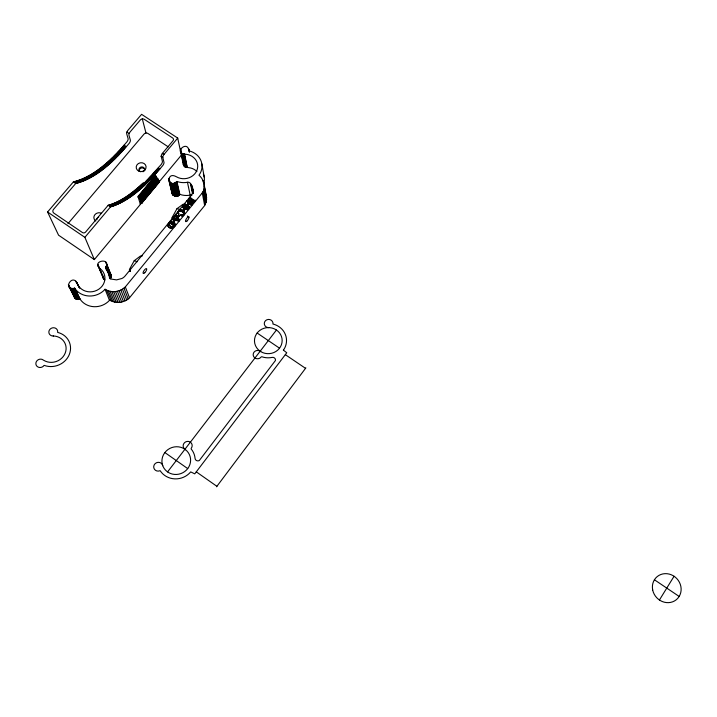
<?xml version="1.0" encoding="UTF-8"?>
<svg xmlns="http://www.w3.org/2000/svg" width="717" height="717" viewBox="0 0 717 717"><rect width="100%" height="100%" fill="white"/><g stroke="black" fill="none" stroke-linecap="round" stroke-linejoin="round"><path stroke-width="1.08" d="M105.462 267.665L105.704 267.943A18.75 17.047 -14.8 0 1 109.378 276.896A2.841 2.59 -13.5 0 0 111.252 279.092L116.575 279.881L121.845 278.51A9.59 8.738 -13 0 0 125.161 275.911L191.018 195.705A9.321 8.407 -6.2 0 0 192.855 191.296L192.308 186.841L190.247 183.247A2.751 2.483 -5.8 0 0 187.46 182.27A18.006 16.133 -5.6 0 1 177.251 181.562L176.902 181.437C167.948 189.88 165.609 170.763 176.364 176.749A13.686 12.261 -5.6 0 0 196.834 170.538A13.686 12.261 -5.6 0 0 185.748 154.236C172.492 153.555 187.549 139.259 188.965 150.848A18.006 16.133 -5.6 0 1 198.968 175.208C203.574 178.99 206.523 187.182 202.284 192.9L125.323 286.925C120.089 292.097 111.314 293.226 105.058 289.247L104.816 289.534A18.75 17.047 -14.8 0 1 74.702 288.243C61.617 290.833 72.695 272.012 77.597 284.165A14.25 12.96 -14.8 0 0 98.928 289.13A14.25 12.96 -14.8 0 0 100.129 268.624C90.665 260.656 112.112 257.116 105.462 267.665L106.725 270.739M105.82 267.28L110.436 278.546L111.359 275.973L110.346 273.509M183.758 206.084L184.332 205.187L186.259 205.277C184.511 200.599 180.514 209.857 185.775 208.082C190.892 206.003 184.735 209.212 183.14 207.186M174.016 217.206L173.998 218.237L175.477 218.757L176.669 217.314L175.719 216.149L174.625 216.274L175.907 214.383L179.393 220.029L178.775 221.078L171.928 219.554L173.738 217.027L173.899 217.798M177.726 213.146C178.336 205.591 189.512 212.841 182.172 216.229L180.89 215.423L180.98 214.822L182.674 214.992L183.677 213.558M184.69 208.961L184.852 209.481C182.593 206.496 183.686 212.599 184.798 209.221M187.469 204.605L188.087 203.52L189.082 204.408M187.415 204.345L188.41 205.232L189.028 204.148M177.959 215.62L178.883 216.525L179.456 215.432L178.103 215.36L178.641 216.767L179.555 215.692M173.102 222.118C174.204 218.748 175.324 224.851 173.039 221.867C174.554 219.904 175.127 223.614 173.147 222.136M177.753 213.281L178.999 214.051C175.593 209.355 185.667 211.085 183.364 214.482M187.325 208.988C189.198 208.145 188.23 208.871 186.357 208.755L186.205 209.319L187.702 209.857L188.93 208.674L189.207 207.321M189.145 199.102C190.184 196.252 197.946 204.874 190.086 198.717C187.388 200.204 190.579 195.974 190.346 197.417C191.762 200.688 198.564 203.314 190.319 197.677M73.923 295.081C73.349 298.371 77.418 300.396 80.053 299.097A18.319 16.715 -15.1 0 0 109.477 300.351L105.058 289.247M192.488 203.305L191.618 203.96L188.571 201.835L191.556 203.7L192.756 203.476L191.34 205.528L191.152 204.524L186.662 201.28L186.94 200.643L193.438 200.626M109.71 300.073C115.822 303.972 124.408 302.861 129.517 297.788L204.668 205.555L206.469 201.083L206.451 196.35M170.709 220.711L168.423 223.901L167.984 225.837L168.361 223.65L170.709 220.711L170.852 221.526M170.807 221.813L170.987 220.899M171.999 191.878C171.139 196.171 177.852 197.937 179.842 194.316L176.902 181.437M186.259 205.277L184.269 204.928L183.704 205.824L184.493 206.881L183.794 206.146M102.737 275.597L103.051 278.044L104.87 279.863M180.827 215.172L182.118 215.978L182.71 215.665L184.627 212.582M182.978 206.388L184.654 204.318L186.492 204.919M170.942 226.608L169.06 225.084L168.961 223.713L169.696 222.799L174.007 225.64L173.075 226.913L171.551 226.814L169.66 225.747L168.871 224.062M186.151 209.068L187.182 209.812L189.225 207.93M173.908 226.205L174.007 225.64M184.43 211.766C183.704 209.113 178.031 209.929 177.691 212.501M176.185 214.562L176.31 215.799M183.669 213.442C182.871 210.502 178.39 211.022 178.452 212.026M180.89 215.423L180.98 214.822M186.725 201.54L186.94 200.643M169.024 223.964L169.911 223.059L174.07 225.891M187.522 204.605L188.356 204.972L189.01 204.417M178.022 215.88L178.103 215.36M184.744 209.221C182.459 208.118 183.803 210.941 184.834 209.749M187.487 204.327L188.688 203.664M129.427 269.449L130.144 271.402L129.427 269.449L134.231 260.692L140.433 256.041L142.45 255.844M172.546 218.846L172.179 217.394L177 208.656L182.871 204.381L184.878 204.157M191.081 205.358L191.098 204.264L186.662 201.28M190.399 197.677L190.543 197.067M178.775 221.078L179.331 219.769L176.068 214.858M659.425 600.012L674.07 576.253M186.205 209.319L186.357 208.755M162.418 153.366L164.023 154.433M283.412 350.138L283.627 349.842A18.23 17.154 -3.8 0 0 273.016 324.057L272.953 324.039A4.356 4.087 -3.2 0 0 268.373 319.432A4.356 4.087 -3.2 0 0 264.412 324.523L265.066 325.877A4.356 4.087 -3.2 0 0 268.794 327.588L269.762 327.66A13.847 13.04 -3.8 0 1 281.36 344.904A13.847 13.04 -3.8 0 1 260.755 351.617L260.154 351.231A13.847 13.04 -3.8 0 1 255.261 336.372A13.847 13.04 -3.8 0 1 269.045 327.606M174.625 216.274L175.907 214.383M188.867 198.932L190.274 196.879M216.534 486.789L305.872 367.884M188.625 202.095C189.799 204.327 198.25 200.41 193.984 200.33M194.119 202.14L195.356 200.303M191.34 205.528L192.756 203.476M167.563 471.911L276.439 330.017M171.928 219.554L173.738 217.027M175.817 224.17C175.118 227.352 169.777 230.291 168.092 226.178C168.979 228.06 171.704 228.669 173.245 227.199C177.959 223.507 173.783 224.591 170.745 221.562M173.935 225.837L172.591 226.814M175.477 218.757L176.606 217.054L175.656 215.898L174.894 216.462M175.988 218.658L176.938 217.493C182.243 222.27 171.426 216.991 178.327 219.366M176.041 218.918L176.938 217.493M140.38 204.363L140.433 203.467L141.59 203.305L159.147 182.181L158.582 181.813L156.494 184.314M141.59 203.305L159.147 182.181M158.081 179.868L158.726 180.567L141.312 201.459L138.202 196.987L155.723 176.015L155.526 175.468L137.987 196.449L140.317 204.13L158.977 181.535L141.679 202.714L141.115 202.337L141.885 203.377M138.363 197.283L155.723 176.015M138.551 197.596L155.876 176.319M138.766 197.928L156.055 176.642M139.017 198.277L156.27 176.982M139.295 198.636L156.512 177.332M139.591 198.994L157.068 178.067L156.781 177.691M139.923 199.371L157.39 178.443L157.068 178.067M140.272 199.747L157.731 178.82L157.39 178.443M140.64 200.133L158.099 179.205L157.731 178.82M140.649 200.769L142.038 199.093M143.436 197.417L144.834 195.75M147.621 192.407L149.011 190.731M151.108 188.23L153.196 185.721M154.594 184.045L156.682 181.535M141.025 200.509L158.475 179.591L158.099 179.205M158.726 180.567L158.161 180.191L158.896 181.213L141.5 202.086L140.738 201.083L158.475 179.591M140.837 201.396L142.925 198.887M144.314 197.22L146.411 194.71M147.801 193.043L149.889 190.534M151.977 188.033L153.375 186.366M155.464 183.857L157.552 181.347M141.213 201.145L158.645 180.245M145.103 196.7L146.501 195.033M148.589 192.523L150.678 190.023M152.067 188.356L154.155 185.846M141.715 201.19L143.803 198.69M145.201 197.014L147.281 194.513M148.679 192.846L150.767 190.346M152.156 188.67L154.245 186.169M155.634 184.502L157.023 182.835M141.401 201.773L158.815 180.89M152.936 188.159L155.024 185.658M156.414 183.991L158.502 181.491M142.602 200.984L143.992 199.317M146.08 196.816L148.159 194.316M149.548 192.649L151.637 190.148M153.026 188.481L155.105 185.981M196.906 171.515A13.381 12.037 -5.7 0 0 188.472 167.626L185.228 167.025L183.364 164.704L177.717 138.085L141.59 114.335L128.029 130.198A2.859 1.165 -58 0 0 126.667 133.685L128.101 138.614A2.841 1.156 -57.8 0 1 126.757 142.056C112.327 158.878 95.531 176.14 73.394 181.903L47.582 211.99L58.561 235.185L94.348 259.59L143.4 200.76M143.83 200.213L145.219 198.555M147.29 196.064L149.369 193.572M150.749 191.914L156.593 184.932M159.057 181.948L181.329 155.222M177.717 138.085L164.256 154.137A2.877 1.075 -57.8 0 0 162.795 157.328L163.987 162.365A2.859 1.058 -57.6 0 1 162.571 165.788C148.329 182.629 132.179 200.115 110.508 206.872L84.875 237.345L94.348 259.59M144.467 182.826L144.018 183.355L160.984 164.74A2.859 1.067 -57.6 0 0 162.392 161.316L161.2 156.315A2.877 1.075 -57.8 0 1 162.651 153.079L173.057 140.657A2.16 1.927 -5.7 0 0 172.645 137.969L144.377 119.372A2.877 2.536 -6.8 0 0 140.353 119.936L130.306 131.704A2.868 1.165 -58 0 0 128.943 135.19L130.351 140.102A2.841 1.147 -57.8 0 1 129.006 143.543C114.595 160.375 97.835 177.646 75.724 183.471L53.506 209.391A3.02 2.698 -13.7 0 0 53.963 213.191L82.419 232.523A2.276 2.043 -13.1 0 0 85.601 232.048L108.159 205.295C121.782 201.459 133.138 192.308 143.319 182.817L145.596 184.341M67.927 223.704L144.063 134.061A2.814 2.492 -6.9 0 1 147.998 133.505L168.289 146.886M170.789 221.266L170.987 222.064L174.661 224.529L175.54 224M194.549 200.446L195.087 200.133M178.694 214.275L178.632 213.505M171.865 219.303L178.712 220.827M181.042 215.073L182.925 214.867M184.439 206.621L187.944 205.887L189.216 207.24M185.183 206.577L186.572 206.048M179.51 215.692L178.336 215.163M53.201 335.995L53.434 335.977A14.241 13.031 -20.6 0 1 65.175 353.167A14.241 13.031 -20.6 0 1 43.728 360.293L43.486 360.176A4.526 4.141 -22 0 0 37.248 360.463A4.526 4.141 -22 0 0 36.997 366.315L38.288 367.167A4.526 4.141 -22 0 0 44.078 365.383L44.472 365.464A18.741 17.154 -20.6 0 0 69.334 354.449A18.741 17.154 -20.6 0 0 57.692 332.41L57.638 332.329A4.472 4.087 -19.5 0 0 53.793 327.741A4.472 4.087 -19.5 0 0 48.846 331.828A4.472 4.087 -19.5 0 0 53.201 335.995L53.452 336.004M186.994 200.912L193.491 200.885M188.571 201.835L194.065 201.88M177 208.656L180.128 209.516M173.801 217.798L175.414 218.506M134.231 260.692L137.27 261.723M179.842 194.316L180.182 194.45A17.611 15.837 -5.7 0 0 190.166 195.132A2.689 2.429 -5.9 0 1 191.896 195.32M188.831 206.397L188.248 205.985M260.755 351.617L260.154 351.231A4.392 4.15 -5.4 0 0 254.23 351.939A4.392 4.15 -5.4 0 0 254.454 357.568L255.772 358.419A4.392 4.15 -5.4 0 0 261.113 357.021L261.759 356.725A18.23 17.154 -3.8 0 0 272.119 357.416A2.787 2.635 -3.9 0 1 275.436 360.508L199.317 460.511A2.886 2.76 -20 0 1 195.078 458.441A19.009 18.122 -22.3 0 0 191.152 448.941L191.26 448.242A4.535 4.329 -19.6 0 0 191.063 442.783L189.781 441.833A4.535 4.329 -19.6 0 0 183.857 443.5A4.535 4.329 -19.6 0 0 184.932 449.272L185.515 449.711A14.448 13.775 -22.3 0 1 184.753 471.517A14.448 13.775 -22.3 0 1 163.019 466.364L162.651 465.458A4.58 4.356 -24.4 0 0 159.694 462.501L158.054 462.34A4.58 4.356 -24.4 0 0 153.823 467.878A4.58 4.356 -24.4 0 0 160.07 470.684L160.169 470.711A19.009 18.122 -22.3 0 0 190.722 471.903L194.764 473.856L286.755 352.773L283.349 350.084M162.338 153.474L163.996 154.469M126.918 132.027L129.194 133.523M161.2 156.315L162.804 157.471L161.226 156.548M124.122 145.139L126.371 146.626M158.376 167.859L159.963 168.907M123.378 146.008L125.627 147.505M157.632 168.737L159.219 169.786M122.625 146.868L124.875 148.365M156.889 169.615L158.475 170.664M121.872 147.729L124.131 149.226M156.145 170.476L157.731 171.533M121.119 148.58L123.369 150.077M155.392 171.336L156.987 172.394M120.366 149.423L122.616 150.92M154.648 172.188L156.234 173.245M119.605 150.256L121.854 151.753M153.895 173.039L155.481 174.088M118.843 151.081L121.092 152.578M153.142 173.873L154.729 174.93M118.081 151.896L120.331 153.393M152.389 174.706L153.976 175.755M157.991 179.546L158.556 179.913M117.31 152.703L119.569 154.209M151.628 175.522L153.214 176.579M158.896 181.213L158.412 181.168M116.548 153.51L118.798 155.006M150.875 176.337L152.461 177.395M115.778 154.298L118.036 155.804M150.113 177.144L151.699 178.201M115.007 155.087L117.265 156.584M149.351 177.941L150.946 178.999M114.236 155.858L116.495 157.364M148.589 178.73L150.185 179.788M113.465 156.629L115.724 158.125M147.827 179.51L149.423 180.567M112.686 157.381L114.944 158.887M147.066 180.281L148.661 181.338M111.915 158.134L114.173 159.64M146.304 181.042L147.89 182.1M111.135 158.869L113.394 160.375M145.533 181.795L147.128 182.853M110.355 159.604L112.623 161.11M144.762 182.539L146.367 183.606M109.584 160.321L111.843 161.827M108.805 161.038L111.063 162.544M142.558 183.543L144.834 185.067M108.025 161.737L110.284 163.243M141.787 184.26L144.072 185.784M107.245 162.427L109.504 163.942M141.025 184.968L143.301 186.492M187.325 215.978L188.974 217.072M106.457 163.109L108.724 164.623M140.254 185.667L142.54 187.191M105.677 163.781L107.944 165.295M139.483 186.348L141.769 187.881M104.897 164.444L107.165 165.959M138.722 187.029L141.007 188.553M104.117 165.098L106.385 166.613M137.96 187.702L140.245 189.225M103.338 165.744L105.605 167.258M137.189 188.356L139.474 189.888M102.558 166.371L104.825 167.886M136.427 189.001L138.713 190.534M101.778 166.998L104.046 168.513M135.656 189.647L137.951 191.17M100.989 167.608L103.266 169.122M134.895 190.265L137.189 191.797M100.21 168.208L102.486 169.723M134.133 190.883L136.427 192.416M99.43 168.791L101.706 170.314M133.371 191.493L135.665 193.025M98.659 169.373L100.936 170.897M132.609 192.084L134.904 193.626M97.879 169.938L100.156 171.462M131.847 192.676L134.142 194.208M97.1 170.494L99.376 172.026M131.094 193.249L133.389 194.782M96.32 171.04L98.605 172.564M130.333 193.805L132.636 195.347M140.738 201.083L141.312 201.459M141.5 202.086L140.926 201.71L141.679 202.714M95.549 171.578L97.835 173.102M129.58 194.361L131.874 195.902M94.778 172.098L97.055 173.631M128.827 194.899L131.121 196.44M93.999 172.609L96.284 174.141M128.074 195.427L130.377 196.969M93.228 173.111L95.513 174.643M127.321 195.947L129.625 197.489M92.466 173.595L94.752 175.127M126.568 196.458L128.881 198M91.695 174.07L93.981 175.611M125.825 196.951L128.128 198.492M90.934 174.536L93.219 176.068M125.081 197.435L127.393 198.976M90.163 174.993L92.457 176.525M124.337 197.901L126.649 199.451M89.401 175.432L91.695 176.965M123.602 198.367L125.905 199.918M88.648 175.862L90.942 177.395M122.858 198.815L125.17 200.366M87.886 176.274L90.181 177.816M122.123 199.245L124.444 200.796M87.133 176.678L89.428 178.219M121.397 199.676L123.709 201.226M86.381 177.072L88.675 178.614M120.662 200.079L122.983 201.638M85.628 177.449L87.931 178.99M119.936 200.482L122.257 202.042M84.884 177.816L87.187 179.358M119.219 200.868L121.54 202.427M84.14 178.166L86.443 179.716M118.493 201.244L120.815 202.803M83.396 178.506L85.699 180.057M117.776 201.602L120.106 203.162M82.661 178.838L84.965 180.388M117.068 201.952L119.389 203.511M81.926 179.151L84.23 180.702M116.36 202.284L118.681 203.852M81.191 179.456L83.504 181.007M115.652 202.615L117.982 204.175M80.465 179.743L82.778 181.293M114.953 202.92L117.274 204.488M79.739 180.021L82.052 181.571M114.254 203.216L116.584 204.784M79.013 180.281L81.335 181.84M113.555 203.503L115.885 205.071M78.296 180.532L80.618 182.091M112.865 203.771L115.204 205.34M77.588 180.765L79.91 182.324M112.175 204.031L114.514 205.6M76.88 180.989L79.202 182.548M111.493 204.273L113.833 205.851M76.172 181.195L78.494 182.763M110.821 204.506L113.161 206.084M75.473 181.392L77.794 182.96M110.149 204.721L112.488 206.299M74.774 181.58L77.104 183.14M109.477 204.928L111.825 206.505M74.084 181.742L76.414 183.31M108.814 205.116L111.162 206.702M73.394 181.903L75.724 183.471M108.159 205.295L110.508 206.872M654.406 579.766L679.169 596.454M257.134 333.02L279.54 348.184M285.321 354.655L305.532 368.332M47.582 211.99L84.875 237.345M196.288 471.849L216.892 486.305M164.865 452.552L187.72 468.595M185.515 449.711L184.932 449.272A14.448 13.775 -22.3 0 0 167.787 449.693A14.448 13.775 -22.3 0 0 162.75 465.692M177.691 213.021L178.632 214.025M188.123 207.41L188.463 208.271M177 217.753L178.39 219.617M168.325 226.742L167.921 225.595M68.482 285.429L74.935 298.191M70.741 288.207L76.378 299.15M70.544 288.109L75.975 298.971M68.411 284.568L75.787 298.864M68.411 284.783L75.419 298.622M68.447 285.214L73.923 296.139M72.067 288.575L77.472 299.428M71.834 288.539L77.248 299.392M71.386 288.44L77.024 299.348M71.171 288.368L76.594 299.231M73 288.601L78.386 299.455M72.767 288.61L78.153 299.464M72.534 288.61L77.929 299.464M72.3 288.601L77.696 299.455M73.932 288.449L79.3 299.303M73.708 288.503L79.067 299.356M73.475 288.548L78.843 299.401M73.242 288.575L78.619 299.428M74.676 288.18L80.017 299.043M74.604 288.216L79.954 299.07M74.389 288.306L79.739 299.159M74.165 288.377L79.515 299.24M76.307 281.638L79.721 288.315M75.984 281.342L79.049 287.481M75.814 281.207L76.782 283.206M138.202 196.987L155.607 175.728L156.36 178.605M106.618 290.107L111.234 300.916M97.871 264.914L103.974 279.2M97.871 265.344L103.517 278.743M108.276 290.788L112.856 301.579M110.024 291.272L114.559 302.063M97.915 264.483L104.315 279.469M205.42 193.357L206.03 194.827M111.825 291.568L116.324 302.35M113.662 291.658L118.126 302.44M115.509 291.55L119.927 302.323M109.378 276.896L110.203 278.904M172.179 217.394L172.994 219.465M106.322 266.536L110.92 277.811M106.215 266.733L110.812 278.008M106.089 266.921L110.57 278.366M106.761 265.084L111.323 276.601M117.337 291.236L121.711 302.018M106.69 265.514L111.234 277.013M106.582 265.926L111.171 277.219M106.501 266.132L111.01 277.622M106.026 262.476L111.332 275.552M105.74 262.144L111.359 276.179M177.941 215.898L178.103 216.409M119.121 290.726L123.458 301.525M120.832 290.035L125.125 300.835M122.455 289.157L126.712 299.984M123.96 288.117L128.182 298.962M125.323 286.925L129.517 297.788M142.316 118.914L145.99 133.048M168.961 223.713L168.934 224.313M173.066 221.598L173.209 222.387M173.828 217.538L173.998 218.237M174.554 221.41L174.706 222.198M168.853 180.164L172.116 193.662M169.14 178.148L169.579 180.505M170.019 182.315L173.111 195.185M168.997 178.542L172.958 195.042M168.889 178.936L172.689 194.728M168.818 179.555L172.358 194.217M171.506 183.194L174.572 196.055M171.3 183.122L174.365 195.974M172.609 183.435L175.638 196.288M172.161 183.373L175.423 196.261M171.937 183.319L174.993 196.171M171.721 183.265L174.778 196.117M179.456 215.432L179.6 216.22M173.738 183.409L176.749 196.252M173.514 183.435L176.525 196.279M173.29 183.444L176.31 196.297M173.057 183.453L176.086 196.306M172.833 183.453L175.862 196.297M174.616 183.194L177.61 196.046M174.401 183.256L177.404 196.108M174.186 183.319L177.189 196.171M173.962 183.364L176.974 196.216M175.629 182.701L178.596 195.562M175.441 182.817L178.408 195.678M175.244 182.925L178.219 195.786M175.038 183.023L178.022 195.884M174.831 183.113L177.816 195.965M176.463 182.001L179.42 194.872M176.31 182.154L179.268 195.024M183.642 213.899L183.597 214.464M176.158 182.306L178.945 195.311M175.808 182.575L178.775 195.445M182.916 206.129L183.202 207.446M183.202 209.149L183.346 209.938M176.606 181.831L179.555 194.71M183.758 205.501L183.857 206.406M183.364 164.704L183.265 163.924M187.433 204.076L187.576 204.865M187.37 205.842L187.944 205.887M188.921 203.888L189.064 204.677M191.098 204.264L191.278 204.999M182.916 206.505L183.05 207.114M181.571 152.999L184.538 166.55M180.684 149.073L181.051 151.341M181.276 152.694L184.242 166.263M180.55 149.459L183.973 165.959M187.46 182.27L190.166 195.132M190.346 197.417L190.534 198.17M182.826 153.814L185.613 167.213M182.432 153.626L185.425 167.124M182.243 153.519L185.049 166.918M181.894 153.277L184.869 166.801M183.893 154.119L186.662 167.509M183.669 154.074L186.447 167.464M183.238 153.967L186.232 167.419M183.032 153.895L185.82 167.285M191.34 184.78L193.088 193.321M190.928 184.135L192.9 193.76M184.565 154.173L187.316 167.563M184.341 154.164L187.092 167.554M190.462 183.525L192.443 193.151M184.117 154.146L186.877 167.536M192.532 187.558L193.178 190.749M192.039 186.133L193.312 192.47M191.717 185.443L193.24 192.918M188.912 149.387L189.396 151.861M188.517 148.455L189.405 152.121M202.284 192.9L204.668 205.555M203.09 191.439L205.465 204.13M204.121 188.338L206.469 201.083M203.709 189.915L206.066 202.624M203.682 181.966L206.657 197.919M204.327 186.725L206.666 199.505M203.054 180.469L203.646 183.686M204.04 185.837L205.026 191.206M201.853 163.861L204.228 177.063M183.615 213.191L183.731 213.818M140.514 171.748A2.823 2.527 -8 0 1 139.358 168.244A2.823 2.527 -8 0 1 143.373 167.321A2.823 2.527 -8 0 1 144.027 170.942M143.785 171.184A2.823 2.527 -8 0 1 142.916 171.748M95.791 221.015A5.064 4.544 -11.8 0 1 94.769 214.876A5.064 4.544 -11.8 0 1 101.509 213.299M96.885 219.778A2.877 2.59 -11.9 0 1 98.623 217.09M139.322 171.076A2.823 2.518 -8 0 1 141.706 167.948A2.823 2.518 -8 0 1 144.888 170.279M203.332 173.873A17.611 15.837 -5.7 0 1 203.969 182.835M189.261 207.571L189.154 206.98L189.261 207.571M652.676 589.93A15.012 13.874 48.4 0 0 676.301 599.735A15.012 13.874 48.4 0 0 671.318 574.783A15.012 13.874 48.4 0 0 652.676 589.93M139.089 171.264A4.965 4.436 -8 0 0 146.071 166.586A4.965 4.436 -8 0 0 138.256 163.628A4.965 4.436 -8 0 0 139.089 171.264M187.029 220.961A2.868 0.95 -56.8 0 0 188.849 216.839A2.868 0.95 -56.8 0 0 185.828 219.805A2.868 0.95 -56.8 0 0 187.029 220.961M144.771 272.72A2.904 0.977 -55.7 0 0 146.537 268.642A2.904 0.977 -55.7 0 0 143.373 271.761A2.904 0.977 -55.7 0 0 144.771 272.72"/></g></svg>
